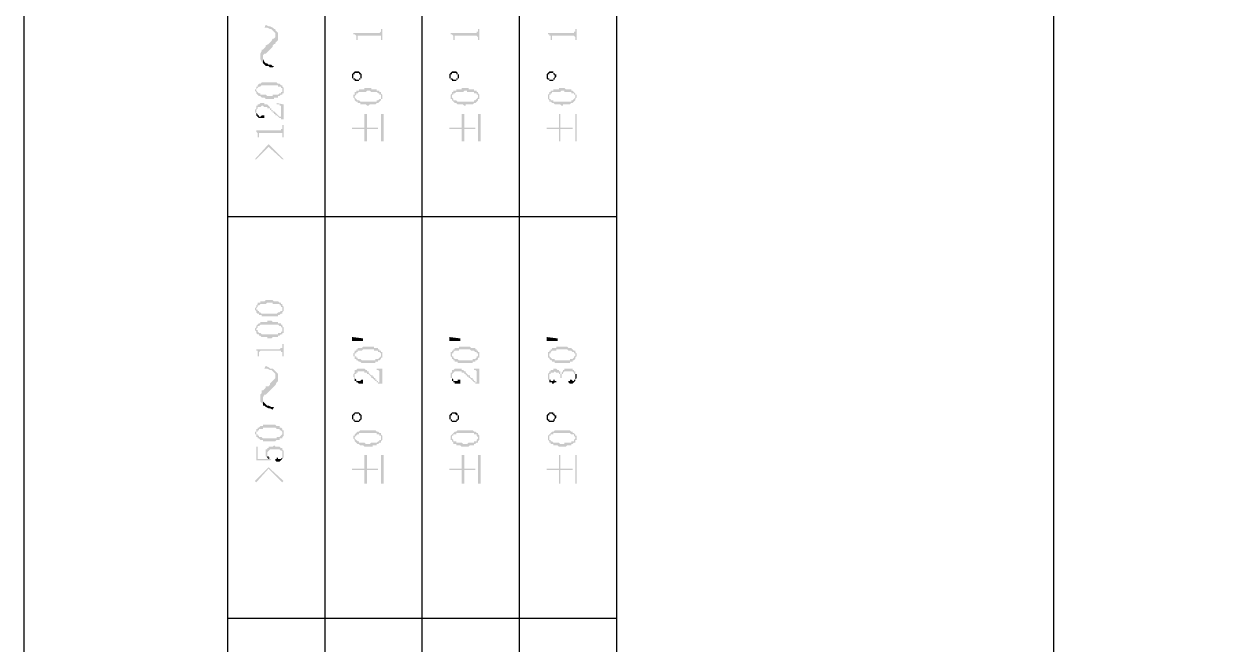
# Model space of a CAD drawing. Header units: millimetres. Extents: x 7018 to 13530, y 4187 to 5692.
# Drawn here: x 10296.11 to 10335.56, y 5208.54 to 5228.95 of the extents above; entities that cross this region are included whole.
import ezdxf

# ---------------------------------------------------------------- set-up
doc = ezdxf.new("R2010")
doc.units = ezdxf.units.MM

msp = doc.modelspace()

# ---------------------------------------------------------------- hatches: boundary and pattern name
at = {"transparency": 33554559}
for points in [[(10304.039, 5228.835), (10304.129, 5228.835), (10304.219, 5228.79), (10304.264, 5228.79), (10304.309, 5228.745), (10304.309, 5228.745), (10304.354, 5228.699), (10304.4, 5228.654), (10304.4, 5228.293), (10304.4, 5228.338), (10304.445, 5228.383), (10304.49, 5228.429), (10304.49, 5228.654), (10304.445, 5228.699), (10304.4, 5228.745), (10304.4, 5228.79), (10304.354, 5228.79), (10304.309, 5228.835), (10304.219, 5228.88), (10304.174, 5228.88), (10304.084, 5228.925)], [(10303.903, 5227.887), (10303.903, 5227.797), (10303.948, 5227.706), (10303.993, 5227.661), (10303.993, 5227.842), (10303.993, 5227.932), (10304.039, 5227.977), (10304.084, 5227.977), (10304.129, 5228.022), (10304.174, 5228.068), (10304.219, 5228.113), (10304.264, 5228.158), (10304.309, 5228.203), (10304.309, 5228.248), (10304.354, 5228.293), (10304.4, 5228.293), (10304.4, 5228.564), (10304.4, 5228.519), (10304.354, 5228.474), (10304.309, 5228.474), (10304.264, 5228.383), (10304.219, 5228.338), (10304.219, 5228.338), (10304.174, 5228.293), (10304.084, 5228.248), (10304.084, 5228.203), (10304.039, 5228.158), (10303.993, 5228.113), (10303.948, 5228.113), (10303.948, 5228.068), (10303.903, 5227.977), (10303.903, 5227.932)], [(10306.972, 5228.654), (10306.972, 5228.609), (10307.017, 5228.609), (10307.062, 5228.564), (10307.062, 5228.519), (10307.062, 5228.429), (10307.108, 5228.429), (10307.108, 5228.519), (10307.108, 5228.564), (10307.875, 5228.564), (10307.875, 5228.519), (10307.875, 5228.429), (10307.92, 5228.429), (10307.92, 5228.79), (10307.875, 5228.79), (10307.875, 5228.745), (10307.875, 5228.699), (10307.875, 5228.699), (10307.83, 5228.654), (10307.784, 5228.654)], [(10310.177, 5228.654), (10310.177, 5228.609), (10310.222, 5228.609), (10310.267, 5228.564), (10310.267, 5228.519), (10310.267, 5228.429), (10310.312, 5228.429), (10310.312, 5228.519), (10310.312, 5228.564), (10311.034, 5228.564), (10311.079, 5228.519), (10311.079, 5228.429), (10311.124, 5228.429), (10311.124, 5228.79), (10311.079, 5228.79), (10311.079, 5228.745), (10311.079, 5228.699), (10311.034, 5228.699), (10311.034, 5228.654), (10310.989, 5228.654)], [(10313.381, 5228.654), (10313.381, 5228.609), (10313.426, 5228.609), (10313.426, 5228.564), (10313.471, 5228.564), (10313.471, 5228.519), (10313.471, 5228.429), (10313.516, 5228.429), (10313.516, 5228.519), (10313.516, 5228.564), (10314.238, 5228.564), (10314.284, 5228.519), (10314.284, 5228.429), (10314.329, 5228.429), (10314.329, 5228.79), (10314.284, 5228.79), (10314.284, 5228.745), (10314.284, 5228.699), (10314.238, 5228.699), (10314.238, 5228.654), (10314.193, 5228.654)], [(10303.993, 5227.661), (10303.993, 5227.661), (10304.039, 5227.616), (10304.084, 5227.571), (10304.174, 5227.571), (10304.219, 5227.526), (10304.309, 5227.526), (10304.354, 5227.571), (10304.309, 5227.571), (10304.264, 5227.616), (10304.174, 5227.616), (10304.129, 5227.661), (10304.084, 5227.661), (10304.039, 5227.706), (10303.993, 5227.797), (10303.993, 5227.842)], [(10306.927, 5227.255), (10306.927, 5227.21), (10306.927, 5227.165), (10306.972, 5227.165), (10306.972, 5227.12), (10306.972, 5227.255), (10306.972, 5227.3), (10307.017, 5227.3), (10307.017, 5227.345), (10307.153, 5227.345), (10307.153, 5227.3), (10307.198, 5227.3), (10307.198, 5227.255), (10307.198, 5227.12), (10307.198, 5227.165), (10307.243, 5227.165), (10307.243, 5227.21), (10307.243, 5227.255), (10307.243, 5227.3), (10307.243, 5227.3), (10307.198, 5227.345), (10307.198, 5227.345), (10307.153, 5227.391), (10307.017, 5227.391), (10306.972, 5227.345), (10306.972, 5227.345), (10306.927, 5227.3)], [(10310.131, 5227.255), (10310.131, 5227.21), (10310.131, 5227.165), (10310.177, 5227.165), (10310.177, 5227.12), (10310.177, 5227.255), (10310.177, 5227.3), (10310.222, 5227.3), (10310.222, 5227.345), (10310.357, 5227.345), (10310.357, 5227.3), (10310.402, 5227.3), (10310.402, 5227.255), (10310.402, 5227.12), (10310.402, 5227.165), (10310.447, 5227.165), (10310.447, 5227.21), (10310.447, 5227.255), (10310.447, 5227.3), (10310.402, 5227.3), (10310.402, 5227.345), (10310.402, 5227.345), (10310.357, 5227.391), (10310.222, 5227.391), (10310.177, 5227.345), (10310.177, 5227.345), (10310.131, 5227.3)], [(10313.336, 5227.255), (10313.336, 5227.21), (10313.336, 5227.165), (10313.336, 5227.165), (10313.381, 5227.12), (10313.381, 5227.255), (10313.381, 5227.3), (10313.426, 5227.3), (10313.426, 5227.345), (10313.561, 5227.345), (10313.561, 5227.3), (10313.561, 5227.3), (10313.607, 5227.255), (10313.607, 5227.12), (10313.607, 5227.165), (10313.607, 5227.165), (10313.652, 5227.21), (10313.652, 5227.255), (10313.652, 5227.3), (10313.607, 5227.3), (10313.607, 5227.345), (10313.561, 5227.345), (10313.561, 5227.391), (10313.426, 5227.391), (10313.381, 5227.345), (10313.381, 5227.345), (10313.336, 5227.3)], [(10303.723, 5226.759), (10303.723, 5226.759), (10303.768, 5226.714), (10303.768, 5226.668), (10303.768, 5226.804), (10303.768, 5226.804), (10303.813, 5226.849), (10303.813, 5226.849), (10303.858, 5226.894), (10303.903, 5226.894), (10303.948, 5226.939), (10304.49, 5226.939), (10304.49, 5226.894), (10304.58, 5226.894), (10304.58, 5226.849), (10304.625, 5226.849), (10304.625, 5226.804), (10304.625, 5226.759), (10304.625, 5226.939), (10304.58, 5226.939), (10304.535, 5226.984), (10304.49, 5226.984), (10304.445, 5227.029), (10303.948, 5227.029), (10303.903, 5226.984), (10303.858, 5226.984), (10303.813, 5226.939), (10303.813, 5226.894), (10303.768, 5226.894), (10303.768, 5226.804), (10303.723, 5226.804)], [(10306.972, 5227.12), (10307.017, 5227.12), (10307.017, 5227.075), (10307.153, 5227.075), (10307.153, 5227.12), (10307.198, 5227.12), (10307.198, 5227.255), (10307.198, 5227.21), (10307.198, 5227.165), (10307.153, 5227.165), (10307.153, 5227.12), (10307.062, 5227.12), (10307.017, 5227.165), (10306.972, 5227.165), (10306.972, 5227.255), (10306.972, 5227.255)], [(10310.177, 5227.12), (10310.222, 5227.12), (10310.222, 5227.075), (10310.357, 5227.075), (10310.357, 5227.12), (10310.402, 5227.12), (10310.402, 5227.255), (10310.402, 5227.21), (10310.402, 5227.165), (10310.357, 5227.165), (10310.357, 5227.12), (10310.267, 5227.12), (10310.222, 5227.165), (10310.177, 5227.165), (10310.177, 5227.255), (10310.177, 5227.255)], [(10313.381, 5227.12), (10313.426, 5227.12), (10313.426, 5227.075), (10313.561, 5227.075), (10313.561, 5227.12), (10313.607, 5227.12), (10313.607, 5227.255), (10313.607, 5227.21), (10313.607, 5227.21), (10313.561, 5227.165), (10313.561, 5227.12), (10313.426, 5227.12), (10313.426, 5227.165), (10313.381, 5227.165), (10313.381, 5227.255), (10313.381, 5227.255)], [(10303.768, 5226.668), (10303.813, 5226.623), (10303.813, 5226.623), (10303.858, 5226.578), (10303.903, 5226.578), (10303.948, 5226.533), (10304.039, 5226.533), (10304.084, 5226.488), (10304.354, 5226.488), (10304.354, 5226.533), (10304.49, 5226.533), (10304.49, 5226.578), (10304.535, 5226.578), (10304.58, 5226.623), (10304.625, 5226.623), (10304.625, 5226.668), (10304.67, 5226.668), (10304.67, 5226.714), (10304.67, 5226.759), (10304.67, 5226.804), (10304.67, 5226.849), (10304.67, 5226.849), (10304.625, 5226.894), (10304.625, 5226.759), (10304.625, 5226.714), (10304.58, 5226.714), (10304.58, 5226.668), (10304.535, 5226.668), (10304.49, 5226.623), (10304.309, 5226.623), (10304.309, 5226.578), (10304.129, 5226.578), (10304.084, 5226.623), (10303.903, 5226.623), (10303.903, 5226.668), (10303.858, 5226.668), (10303.813, 5226.714), (10303.813, 5226.714), (10303.768, 5226.759), (10303.768, 5226.759)], [(10306.972, 5226.578), (10306.972, 5226.533), (10306.972, 5226.533), (10307.017, 5226.488), (10307.017, 5226.443), (10307.017, 5226.578), (10307.017, 5226.578), (10307.062, 5226.623), (10307.062, 5226.668), (10307.108, 5226.668), (10307.153, 5226.714), (10307.378, 5226.714), (10307.423, 5226.759), (10307.514, 5226.759), (10307.559, 5226.714), (10307.739, 5226.714), (10307.784, 5226.668), (10307.83, 5226.668), (10307.83, 5226.623), (10307.875, 5226.623), (10307.875, 5226.578), (10307.875, 5226.714), (10307.83, 5226.714), (10307.83, 5226.759), (10307.739, 5226.759), (10307.739, 5226.804), (10307.559, 5226.804), (10307.559, 5226.849), (10307.333, 5226.849), (10307.333, 5226.804), (10307.153, 5226.804), (10307.153, 5226.759), (10307.062, 5226.759), (10307.062, 5226.714), (10307.017, 5226.714), (10307.017, 5226.668), (10307.017, 5226.623), (10306.972, 5226.623)], [(10307.017, 5226.443), (10307.062, 5226.398), (10307.108, 5226.398), (10307.108, 5226.352), (10307.198, 5226.352), (10307.198, 5226.307), (10307.378, 5226.307), (10307.423, 5226.262), (10307.469, 5226.262), (10307.514, 5226.307), (10307.694, 5226.307), (10307.739, 5226.352), (10307.784, 5226.352), (10307.83, 5226.398), (10307.83, 5226.398), (10307.875, 5226.443), (10307.875, 5226.488), (10307.92, 5226.488), (10307.92, 5226.533), (10307.92, 5226.578), (10307.92, 5226.623), (10307.92, 5226.623), (10307.875, 5226.668), (10307.875, 5226.533), (10307.875, 5226.488), (10307.83, 5226.488), (10307.784, 5226.443), (10307.739, 5226.443), (10307.739, 5226.398), (10307.198, 5226.398), (10307.153, 5226.443), (10307.108, 5226.443), (10307.062, 5226.488), (10307.062, 5226.488), (10307.017, 5226.533), (10307.017, 5226.578)], [(10310.177, 5226.578), (10310.177, 5226.533), (10310.177, 5226.488), (10310.222, 5226.488), (10310.222, 5226.443), (10310.222, 5226.578), (10310.222, 5226.623), (10310.267, 5226.623), (10310.267, 5226.668), (10310.312, 5226.668), (10310.357, 5226.714), (10310.583, 5226.714), (10310.628, 5226.759), (10310.718, 5226.759), (10310.718, 5226.714), (10310.944, 5226.714), (10310.944, 5226.668), (10311.034, 5226.668), (10311.034, 5226.623), (10311.079, 5226.623), (10311.079, 5226.578), (10311.079, 5226.714), (10311.034, 5226.714), (10311.034, 5226.759), (10310.944, 5226.759), (10310.944, 5226.804), (10310.763, 5226.804), (10310.763, 5226.849), (10310.538, 5226.849), (10310.538, 5226.804), (10310.357, 5226.804), (10310.357, 5226.759), (10310.267, 5226.759), (10310.267, 5226.714), (10310.222, 5226.714), (10310.222, 5226.668), (10310.222, 5226.668), (10310.177, 5226.623)], [(10310.222, 5226.443), (10310.267, 5226.398), (10310.267, 5226.398), (10310.312, 5226.352), (10310.357, 5226.352), (10310.402, 5226.307), (10310.583, 5226.307), (10310.628, 5226.262), (10310.673, 5226.262), (10310.673, 5226.307), (10310.899, 5226.307), (10310.944, 5226.352), (10310.989, 5226.352), (10311.034, 5226.398), (10311.034, 5226.398), (10311.079, 5226.443), (10311.079, 5226.488), (10311.124, 5226.488), (10311.124, 5226.533), (10311.124, 5226.578), (10311.124, 5226.623), (10311.124, 5226.623), (10311.079, 5226.668), (10311.079, 5226.533), (10311.079, 5226.533), (10311.034, 5226.488), (10311.034, 5226.488), (10310.989, 5226.443), (10310.944, 5226.443), (10310.944, 5226.398), (10310.402, 5226.398), (10310.357, 5226.443), (10310.267, 5226.443), (10310.267, 5226.488), (10310.267, 5226.488), (10310.222, 5226.533), (10310.222, 5226.578)], [(10313.381, 5226.578), (10313.381, 5226.533), (10313.381, 5226.488), (10313.381, 5226.488), (10313.426, 5226.443), (10313.426, 5226.578), (10313.426, 5226.623), (10313.471, 5226.623), (10313.471, 5226.668), (10313.516, 5226.668), (10313.516, 5226.714), (10313.787, 5226.714), (10313.832, 5226.759), (10313.922, 5226.759), (10313.922, 5226.714), (10314.148, 5226.714), (10314.148, 5226.668), (10314.238, 5226.668), (10314.238, 5226.623), (10314.284, 5226.623), (10314.284, 5226.578), (10314.284, 5226.668), (10314.238, 5226.714), (10314.238, 5226.714), (10314.193, 5226.759), (10314.148, 5226.759), (10314.148, 5226.804), (10313.968, 5226.804), (10313.922, 5226.849), (10313.742, 5226.849), (10313.742, 5226.804), (10313.561, 5226.804), (10313.561, 5226.759), (10313.471, 5226.759), (10313.471, 5226.714), (10313.426, 5226.714), (10313.426, 5226.668), (10313.426, 5226.668), (10313.381, 5226.623)], [(10313.426, 5226.443), (10313.426, 5226.398), (10313.471, 5226.398), (10313.516, 5226.352), (10313.561, 5226.352), (10313.607, 5226.307), (10313.787, 5226.307), (10313.832, 5226.262), (10313.877, 5226.262), (10313.877, 5226.307), (10314.103, 5226.307), (10314.148, 5226.352), (10314.193, 5226.352), (10314.238, 5226.398), (10314.238, 5226.398), (10314.284, 5226.443), (10314.284, 5226.488), (10314.284, 5226.488), (10314.329, 5226.533), (10314.329, 5226.578), (10314.329, 5226.623), (10314.284, 5226.623), (10314.284, 5226.668), (10314.284, 5226.533), (10314.284, 5226.533), (10314.238, 5226.488), (10314.238, 5226.488), (10314.193, 5226.443), (10314.148, 5226.443), (10314.148, 5226.398), (10313.561, 5226.398), (10313.561, 5226.443), (10313.471, 5226.443), (10313.471, 5226.488), (10313.426, 5226.488), (10313.426, 5226.533), (10313.426, 5226.578)], [(10303.723, 5226.082), (10303.723, 5226.037), (10303.768, 5226.037), (10303.768, 5225.946), (10303.768, 5226.082), (10303.768, 5226.127), (10303.768, 5226.127), (10303.813, 5226.172), (10303.813, 5226.217), (10303.903, 5226.217), (10303.948, 5226.262), (10303.993, 5226.262), (10304.039, 5226.217), (10304.129, 5226.217), (10304.129, 5226.172), (10304.219, 5226.172), (10304.219, 5226.127), (10304.264, 5226.127), (10304.264, 5226.082), (10304.309, 5226.082), (10304.309, 5226.037), (10304.354, 5226.037), (10304.354, 5225.991), (10304.4, 5225.991), (10304.4, 5225.946), (10304.445, 5225.946), (10304.49, 5225.901), (10304.49, 5225.901), (10304.535, 5225.856), (10304.58, 5225.856), (10304.58, 5225.811), (10304.58, 5225.901), (10304.535, 5225.901), (10304.49, 5225.946), (10304.49, 5225.946), (10304.445, 5225.991), (10304.445, 5225.991), (10304.4, 5226.037), (10304.4, 5226.037), (10304.354, 5226.082), (10304.309, 5226.082), (10304.309, 5226.127), (10304.264, 5226.127), (10304.264, 5226.172), (10304.219, 5226.172), (10304.219, 5226.217), (10304.219, 5226.217), (10304.174, 5226.262), (10304.174, 5226.262), (10304.129, 5226.307), (10304.039, 5226.307), (10304.039, 5226.352), (10303.903, 5226.352), (10303.858, 5226.307), (10303.813, 5226.307), (10303.813, 5226.262), (10303.768, 5226.262), (10303.768, 5226.217), (10303.768, 5226.172), (10303.768, 5226.172), (10303.723, 5226.127)], [(10304.445, 5226.352), (10304.445, 5226.307), (10304.535, 5226.307), (10304.535, 5226.262), (10304.58, 5226.262), (10304.58, 5226.217), (10304.58, 5225.811), (10304.67, 5225.811), (10304.67, 5226.307)], [(10303.768, 5225.946), (10303.768, 5225.946), (10303.813, 5225.901), (10303.813, 5225.901), (10303.858, 5225.856), (10304.039, 5225.856), (10304.039, 5225.946), (10303.948, 5225.946), (10303.903, 5225.901), (10303.858, 5225.901), (10303.858, 5225.946), (10303.813, 5225.946), (10303.813, 5225.991), (10303.813, 5225.991), (10303.768, 5226.037), (10303.768, 5226.082)], [(10306.927, 5225.54), (10306.927, 5225.495), (10307.333, 5225.495), (10307.333, 5225.089), (10307.423, 5225.089), (10307.423, 5225.495), (10307.784, 5225.495), (10307.784, 5225.54), (10307.423, 5225.54), (10307.423, 5225.991), (10307.333, 5225.991), (10307.333, 5225.54)], [(10307.965, 5225.089), (10307.965, 5225.991), (10307.875, 5225.991), (10307.875, 5225.089)], [(10310.131, 5225.54), (10310.131, 5225.495), (10310.538, 5225.495), (10310.538, 5225.089), (10310.628, 5225.089), (10310.628, 5225.495), (10310.989, 5225.495), (10310.989, 5225.54), (10310.628, 5225.54), (10310.628, 5225.991), (10310.538, 5225.991), (10310.538, 5225.54)], [(10311.169, 5225.089), (10311.169, 5225.991), (10311.079, 5225.991), (10311.079, 5225.089)], [(10313.336, 5225.54), (10313.336, 5225.495), (10313.742, 5225.495), (10313.742, 5225.089), (10313.787, 5225.089), (10313.787, 5225.495), (10314.193, 5225.495), (10314.193, 5225.54), (10313.787, 5225.54), (10313.787, 5225.991), (10313.742, 5225.991), (10313.742, 5225.54)], [(10314.329, 5225.089), (10314.329, 5225.991), (10314.284, 5225.991), (10314.284, 5225.089)], [(10303.723, 5225.45), (10303.768, 5225.45), (10303.768, 5225.405), (10303.768, 5225.405), (10303.813, 5225.36), (10303.813, 5225.314), (10303.813, 5225.224), (10303.858, 5225.224), (10303.858, 5225.36), (10304.625, 5225.36), (10304.625, 5225.314), (10304.625, 5225.224), (10304.67, 5225.224), (10304.67, 5225.63), (10304.625, 5225.63), (10304.625, 5225.54), (10304.625, 5225.495), (10304.58, 5225.495), (10304.58, 5225.45), (10304.535, 5225.45)], [(10303.723, 5224.502), (10303.768, 5224.502), (10304.174, 5224.908), (10304.625, 5224.502), (10304.67, 5224.502), (10304.174, 5224.999)], [(10303.723, 5219.597), (10303.723, 5219.552), (10303.723, 5219.552), (10303.768, 5219.507), (10303.768, 5219.461), (10303.768, 5219.597), (10303.768, 5219.597), (10303.813, 5219.642), (10303.813, 5219.687), (10303.858, 5219.687), (10303.903, 5219.732), (10304.084, 5219.732), (10304.129, 5219.777), (10304.309, 5219.777), (10304.309, 5219.732), (10304.535, 5219.732), (10304.535, 5219.687), (10304.58, 5219.687), (10304.58, 5219.642), (10304.625, 5219.642), (10304.625, 5219.597), (10304.625, 5219.732), (10304.58, 5219.732), (10304.58, 5219.777), (10304.535, 5219.777), (10304.49, 5219.823), (10304.354, 5219.823), (10304.309, 5219.868), (10304.084, 5219.868), (10304.039, 5219.823), (10303.903, 5219.823), (10303.903, 5219.777), (10303.813, 5219.777), (10303.813, 5219.732), (10303.813, 5219.732), (10303.768, 5219.687), (10303.768, 5219.642), (10303.768, 5219.642)], [(10303.768, 5219.461), (10303.813, 5219.416), (10303.858, 5219.416), (10303.858, 5219.371), (10303.948, 5219.371), (10303.948, 5219.326), (10304.49, 5219.326), (10304.49, 5219.371), (10304.535, 5219.371), (10304.58, 5219.416), (10304.625, 5219.416), (10304.625, 5219.461), (10304.625, 5219.461), (10304.67, 5219.507), (10304.67, 5219.552), (10304.67, 5219.597), (10304.67, 5219.642), (10304.67, 5219.642), (10304.625, 5219.687), (10304.625, 5219.552), (10304.625, 5219.507), (10304.58, 5219.507), (10304.535, 5219.461), (10304.49, 5219.461), (10304.445, 5219.416), (10303.948, 5219.416), (10303.903, 5219.461), (10303.858, 5219.461), (10303.858, 5219.507), (10303.813, 5219.507), (10303.813, 5219.552), (10303.768, 5219.552), (10303.768, 5219.597)], [(10303.723, 5218.92), (10303.723, 5218.875), (10303.723, 5218.875), (10303.768, 5218.83), (10303.768, 5218.784), (10303.768, 5218.92), (10303.768, 5218.92), (10303.813, 5218.965), (10303.813, 5219.01), (10303.858, 5219.01), (10303.903, 5219.055), (10304.49, 5219.055), (10304.535, 5219.01), (10304.58, 5219.01), (10304.58, 5218.965), (10304.625, 5218.965), (10304.625, 5218.92), (10304.625, 5219.055), (10304.58, 5219.055), (10304.58, 5219.1), (10304.49, 5219.1), (10304.49, 5219.146), (10304.309, 5219.146), (10304.264, 5219.191), (10304.129, 5219.191), (10304.129, 5219.146), (10303.903, 5219.146), (10303.903, 5219.1), (10303.858, 5219.1), (10303.813, 5219.055), (10303.813, 5219.055), (10303.768, 5219.01), (10303.768, 5218.965), (10303.768, 5218.965)], [(10303.768, 5218.784), (10303.813, 5218.739), (10303.858, 5218.739), (10303.858, 5218.694), (10303.903, 5218.694), (10303.948, 5218.649), (10304.129, 5218.649), (10304.129, 5218.604), (10304.264, 5218.604), (10304.309, 5218.649), (10304.49, 5218.649), (10304.49, 5218.694), (10304.535, 5218.694), (10304.58, 5218.739), (10304.625, 5218.739), (10304.625, 5218.784), (10304.67, 5218.784), (10304.67, 5218.83), (10304.67, 5218.92), (10304.67, 5218.965), (10304.67, 5218.965), (10304.625, 5219.01), (10304.625, 5218.875), (10304.625, 5218.83), (10304.58, 5218.83), (10304.58, 5218.784), (10304.49, 5218.784), (10304.49, 5218.739), (10303.948, 5218.739), (10303.903, 5218.784), (10303.858, 5218.784), (10303.813, 5218.83), (10303.813, 5218.875), (10303.768, 5218.875), (10303.768, 5218.92)], [(10306.927, 5218.649), (10307.288, 5218.604), (10307.288, 5218.514), (10306.927, 5218.514)], [(10310.131, 5218.649), (10310.492, 5218.604), (10310.492, 5218.514), (10310.131, 5218.514)], [(10313.336, 5218.649), (10313.697, 5218.604), (10313.697, 5218.514), (10313.336, 5218.514)], [(10303.723, 5218.243), (10303.768, 5218.243), (10303.768, 5218.198), (10303.813, 5218.198), (10303.813, 5218.153), (10303.813, 5218.017), (10303.858, 5218.017), (10303.858, 5218.153), (10303.858, 5218.153), (10303.903, 5218.198), (10304.58, 5218.198), (10304.58, 5218.153), (10304.625, 5218.153), (10304.625, 5218.017), (10304.67, 5218.017), (10304.67, 5218.423), (10304.625, 5218.423), (10304.625, 5218.333), (10304.625, 5218.288), (10304.58, 5218.288), (10304.535, 5218.243)], [(10306.972, 5218.062), (10306.972, 5218.017), (10307.017, 5218.017), (10307.017, 5217.972), (10307.017, 5217.927), (10307.017, 5218.062), (10307.017, 5218.107), (10307.062, 5218.107), (10307.062, 5218.153), (10307.108, 5218.153), (10307.108, 5218.198), (10307.243, 5218.198), (10307.288, 5218.243), (10307.649, 5218.243), (10307.649, 5218.198), (10307.784, 5218.198), (10307.784, 5218.153), (10307.83, 5218.153), (10307.875, 5218.107), (10307.875, 5218.062), (10307.875, 5218.198), (10307.83, 5218.198), (10307.83, 5218.243), (10307.784, 5218.243), (10307.784, 5218.288), (10307.649, 5218.288), (10307.649, 5218.333), (10307.288, 5218.333), (10307.243, 5218.288), (10307.108, 5218.288), (10307.108, 5218.243), (10307.062, 5218.243), (10307.062, 5218.198), (10307.017, 5218.198), (10307.017, 5218.153), (10307.017, 5218.153), (10306.972, 5218.107)], [(10310.177, 5218.062), (10310.177, 5218.017), (10310.177, 5218.017), (10310.222, 5217.972), (10310.222, 5217.927), (10310.222, 5218.062), (10310.222, 5218.107), (10310.267, 5218.107), (10310.267, 5218.153), (10310.267, 5218.153), (10310.312, 5218.198), (10310.447, 5218.198), (10310.447, 5218.243), (10310.808, 5218.243), (10310.853, 5218.198), (10310.944, 5218.198), (10310.989, 5218.153), (10311.034, 5218.153), (10311.034, 5218.107), (10311.079, 5218.107), (10311.079, 5218.062), (10311.079, 5218.198), (10311.034, 5218.198), (10311.034, 5218.243), (10310.989, 5218.243), (10310.989, 5218.288), (10310.853, 5218.288), (10310.808, 5218.333), (10310.447, 5218.333), (10310.447, 5218.288), (10310.312, 5218.288), (10310.312, 5218.243), (10310.267, 5218.243), (10310.267, 5218.198), (10310.222, 5218.198), (10310.222, 5218.153), (10310.177, 5218.153)], [(10313.381, 5218.062), (10313.381, 5218.017), (10313.381, 5217.972), (10313.426, 5217.972), (10313.426, 5217.927), (10313.426, 5218.062), (10313.426, 5218.107), (10313.471, 5218.107), (10313.471, 5218.153), (10313.471, 5218.153), (10313.516, 5218.198), (10313.652, 5218.198), (10313.652, 5218.243), (10314.013, 5218.243), (10314.058, 5218.198), (10314.148, 5218.198), (10314.193, 5218.153), (10314.238, 5218.153), (10314.238, 5218.107), (10314.284, 5218.107), (10314.284, 5218.062), (10314.284, 5218.198), (10314.238, 5218.198), (10314.193, 5218.243), (10314.193, 5218.243), (10314.148, 5218.288), (10314.058, 5218.288), (10314.013, 5218.333), (10313.652, 5218.333), (10313.652, 5218.288), (10313.516, 5218.288), (10313.516, 5218.243), (10313.471, 5218.243), (10313.471, 5218.198), (10313.426, 5218.198), (10313.426, 5218.153), (10313.381, 5218.153)], [(10307.017, 5217.927), (10307.062, 5217.927), (10307.062, 5217.882), (10307.108, 5217.882), (10307.153, 5217.837), (10307.198, 5217.837), (10307.243, 5217.792), (10307.694, 5217.792), (10307.694, 5217.837), (10307.784, 5217.837), (10307.784, 5217.882), (10307.83, 5217.882), (10307.875, 5217.927), (10307.875, 5217.972), (10307.92, 5217.972), (10307.92, 5218.017), (10307.92, 5218.062), (10307.92, 5218.107), (10307.92, 5218.153), (10307.875, 5218.153), (10307.875, 5218.198), (10307.875, 5218.017), (10307.875, 5218.017), (10307.83, 5217.972), (10307.83, 5217.972), (10307.784, 5217.927), (10307.694, 5217.927), (10307.694, 5217.882), (10307.243, 5217.882), (10307.198, 5217.927), (10307.108, 5217.927), (10307.108, 5217.972), (10307.062, 5217.972), (10307.062, 5218.017), (10307.017, 5218.017), (10307.017, 5218.062)], [(10310.222, 5217.927), (10310.267, 5217.927), (10310.267, 5217.882), (10310.312, 5217.882), (10310.312, 5217.837), (10310.402, 5217.837), (10310.402, 5217.792), (10310.899, 5217.792), (10310.899, 5217.837), (10310.989, 5217.837), (10310.989, 5217.882), (10311.034, 5217.882), (10311.079, 5217.927), (10311.079, 5217.972), (10311.124, 5217.972), (10311.124, 5218.017), (10311.124, 5218.062), (10311.124, 5218.107), (10311.124, 5218.153), (10311.079, 5218.153), (10311.079, 5218.198), (10311.079, 5218.017), (10311.034, 5218.017), (10311.034, 5217.972), (10311.034, 5217.972), (10310.989, 5217.927), (10310.899, 5217.927), (10310.899, 5217.882), (10310.447, 5217.882), (10310.402, 5217.927), (10310.312, 5217.927), (10310.267, 5217.972), (10310.267, 5218.017), (10310.222, 5218.017), (10310.222, 5218.062)], [(10313.426, 5217.927), (10313.426, 5217.927), (10313.471, 5217.882), (10313.516, 5217.882), (10313.516, 5217.837), (10313.607, 5217.837), (10313.607, 5217.792), (10314.103, 5217.792), (10314.103, 5217.837), (10314.193, 5217.837), (10314.193, 5217.882), (10314.238, 5217.882), (10314.284, 5217.927), (10314.284, 5217.972), (10314.284, 5217.972), (10314.329, 5218.017), (10314.329, 5218.062), (10314.329, 5218.107), (10314.329, 5218.107), (10314.284, 5218.153), (10314.284, 5218.198), (10314.284, 5218.017), (10314.238, 5218.017), (10314.238, 5217.972), (10314.238, 5217.972), (10314.193, 5217.927), (10314.103, 5217.927), (10314.103, 5217.882), (10313.607, 5217.882), (10313.607, 5217.927), (10313.516, 5217.927), (10313.471, 5217.972), (10313.471, 5217.972), (10313.426, 5218.017), (10313.426, 5218.062)], [(10304.039, 5217.611), (10304.129, 5217.611), (10304.219, 5217.566), (10304.264, 5217.566), (10304.309, 5217.521), (10304.309, 5217.521), (10304.354, 5217.476), (10304.4, 5217.431), (10304.4, 5217.069), (10304.4, 5217.069), (10304.445, 5217.16), (10304.49, 5217.205), (10304.49, 5217.431), (10304.445, 5217.476), (10304.4, 5217.521), (10304.4, 5217.521), (10304.354, 5217.566), (10304.309, 5217.611), (10304.219, 5217.611), (10304.174, 5217.656), (10304.084, 5217.701)], [(10306.972, 5217.385), (10306.972, 5217.34), (10306.972, 5217.34), (10307.017, 5217.295), (10307.017, 5217.25), (10307.017, 5217.385), (10307.017, 5217.431), (10307.062, 5217.431), (10307.062, 5217.476), (10307.108, 5217.476), (10307.108, 5217.521), (10307.333, 5217.521), (10307.333, 5217.476), (10307.423, 5217.476), (10307.423, 5217.431), (10307.469, 5217.431), (10307.514, 5217.385), (10307.514, 5217.385), (10307.559, 5217.34), (10307.559, 5217.295), (10307.604, 5217.295), (10307.649, 5217.25), (10307.649, 5217.25), (10307.694, 5217.205), (10307.739, 5217.205), (10307.739, 5217.16), (10307.784, 5217.16), (10307.784, 5217.115), (10307.83, 5217.115), (10307.83, 5217.16), (10307.784, 5217.16), (10307.784, 5217.205), (10307.739, 5217.205), (10307.739, 5217.25), (10307.694, 5217.25), (10307.694, 5217.295), (10307.649, 5217.295), (10307.649, 5217.34), (10307.604, 5217.34), (10307.604, 5217.385), (10307.559, 5217.385), (10307.514, 5217.431), (10307.514, 5217.431), (10307.469, 5217.476), (10307.469, 5217.521), (10307.423, 5217.521), (10307.423, 5217.566), (10307.378, 5217.566), (10307.333, 5217.611), (10307.108, 5217.611), (10307.062, 5217.566), (10307.017, 5217.566), (10307.017, 5217.521), (10307.017, 5217.476), (10307.017, 5217.476), (10306.972, 5217.431)], [(10307.694, 5217.611), (10307.739, 5217.611), (10307.739, 5217.566), (10307.784, 5217.566), (10307.83, 5217.521), (10307.83, 5217.115), (10307.92, 5217.115), (10307.92, 5217.611)], [(10310.177, 5217.385), (10310.177, 5217.34), (10310.177, 5217.295), (10310.222, 5217.295), (10310.222, 5217.25), (10310.222, 5217.385), (10310.222, 5217.431), (10310.222, 5217.431), (10310.267, 5217.476), (10310.267, 5217.476), (10310.312, 5217.521), (10310.538, 5217.521), (10310.538, 5217.476), (10310.628, 5217.476), (10310.628, 5217.431), (10310.673, 5217.431), (10310.673, 5217.385), (10310.718, 5217.385), (10310.718, 5217.34), (10310.763, 5217.34), (10310.763, 5217.295), (10310.808, 5217.295), (10310.853, 5217.25), (10310.853, 5217.25), (10310.899, 5217.205), (10310.899, 5217.205), (10310.944, 5217.16), (10310.989, 5217.16), (10310.989, 5217.115), (10311.034, 5217.115), (10311.034, 5217.16), (10310.989, 5217.16), (10310.989, 5217.205), (10310.944, 5217.205), (10310.944, 5217.25), (10310.899, 5217.25), (10310.899, 5217.295), (10310.853, 5217.295), (10310.808, 5217.34), (10310.808, 5217.385), (10310.763, 5217.385), (10310.718, 5217.431), (10310.718, 5217.431), (10310.673, 5217.476), (10310.673, 5217.521), (10310.628, 5217.521), (10310.583, 5217.566), (10310.538, 5217.566), (10310.538, 5217.611), (10310.312, 5217.611), (10310.267, 5217.566), (10310.222, 5217.566), (10310.222, 5217.521), (10310.222, 5217.476), (10310.177, 5217.476)], [(10310.899, 5217.611), (10310.944, 5217.611), (10310.944, 5217.566), (10310.989, 5217.566), (10311.034, 5217.521), (10311.034, 5217.115), (10311.124, 5217.115), (10311.124, 5217.611)], [(10313.381, 5217.34), (10313.381, 5217.25), (10313.426, 5217.25), (10313.426, 5217.34), (10313.426, 5217.385), (10313.426, 5217.431), (10313.471, 5217.431), (10313.471, 5217.476), (10313.561, 5217.476), (10313.607, 5217.521), (10313.652, 5217.476), (10313.742, 5217.476), (10313.742, 5217.431), (10313.787, 5217.431), (10313.787, 5217.385), (10313.787, 5217.34), (10313.787, 5217.295), (10313.832, 5217.295), (10313.832, 5217.34), (10313.832, 5217.431), (10313.877, 5217.431), (10313.877, 5217.476), (10313.877, 5217.476), (10313.922, 5217.521), (10314.193, 5217.521), (10314.238, 5217.476), (10314.238, 5217.431), (10314.284, 5217.431), (10314.284, 5217.385), (10314.284, 5217.34), (10314.284, 5217.521), (10314.238, 5217.521), (10314.238, 5217.566), (10314.193, 5217.566), (10314.193, 5217.611), (10313.922, 5217.611), (10313.922, 5217.566), (10313.877, 5217.566), (10313.877, 5217.521), (10313.877, 5217.521), (10313.832, 5217.476), (10313.832, 5217.431), (10313.787, 5217.431), (10313.787, 5217.521), (10313.742, 5217.521), (10313.742, 5217.566), (10313.697, 5217.566), (10313.652, 5217.611), (10313.561, 5217.611), (10313.561, 5217.566), (10313.471, 5217.566), (10313.471, 5217.521), (10313.426, 5217.521), (10313.426, 5217.476), (10313.426, 5217.476), (10313.381, 5217.431), (10313.381, 5217.385)], [(10314.058, 5217.16), (10314.058, 5217.16), (10314.103, 5217.115), (10314.193, 5217.115), (10314.238, 5217.16), (10314.238, 5217.16), (10314.284, 5217.205), (10314.284, 5217.25), (10314.284, 5217.25), (10314.329, 5217.295), (10314.329, 5217.34), (10314.329, 5217.385), (10314.329, 5217.431), (10314.284, 5217.431), (10314.284, 5217.476), (10314.284, 5217.34), (10314.284, 5217.295), (10314.284, 5217.25), (10314.238, 5217.25), (10314.238, 5217.205), (10314.193, 5217.205), (10314.148, 5217.25), (10314.103, 5217.25), (10314.103, 5217.205), (10314.058, 5217.205)], [(10303.903, 5216.663), (10303.903, 5216.528), (10303.948, 5216.483), (10303.993, 5216.438), (10303.993, 5216.618), (10303.993, 5216.663), (10304.039, 5216.754), (10304.084, 5216.754), (10304.129, 5216.799), (10304.174, 5216.844), (10304.219, 5216.889), (10304.264, 5216.934), (10304.309, 5216.979), (10304.309, 5216.979), (10304.354, 5217.024), (10304.4, 5217.069), (10304.4, 5217.34), (10304.4, 5217.295), (10304.354, 5217.25), (10304.309, 5217.205), (10304.264, 5217.16), (10304.219, 5217.115), (10304.219, 5217.069), (10304.174, 5217.024), (10304.084, 5217.024), (10304.084, 5216.979), (10304.039, 5216.934), (10303.993, 5216.889), (10303.948, 5216.889), (10303.948, 5216.799), (10303.903, 5216.754), (10303.903, 5216.708)], [(10307.017, 5217.25), (10307.017, 5217.205), (10307.062, 5217.205), (10307.062, 5217.16), (10307.108, 5217.16), (10307.153, 5217.115), (10307.288, 5217.115), (10307.288, 5217.205), (10307.288, 5217.25), (10307.243, 5217.25), (10307.198, 5217.205), (10307.062, 5217.205), (10307.062, 5217.25), (10307.062, 5217.25), (10307.017, 5217.295), (10307.017, 5217.34), (10307.017, 5217.34)], [(10310.222, 5217.25), (10310.222, 5217.205), (10310.267, 5217.205), (10310.267, 5217.16), (10310.312, 5217.16), (10310.312, 5217.115), (10310.492, 5217.115), (10310.492, 5217.205), (10310.492, 5217.25), (10310.402, 5217.25), (10310.402, 5217.205), (10310.267, 5217.205), (10310.267, 5217.25), (10310.267, 5217.25), (10310.222, 5217.295), (10310.222, 5217.34), (10310.222, 5217.34)], [(10313.426, 5217.25), (10313.426, 5217.205), (10313.426, 5217.16), (10313.516, 5217.16), (10313.516, 5217.115), (10313.561, 5217.115), (10313.607, 5217.16), (10313.652, 5217.16), (10313.652, 5217.205), (10313.607, 5217.205), (10313.607, 5217.25), (10313.561, 5217.25), (10313.561, 5217.205), (10313.471, 5217.205), (10313.471, 5217.25), (10313.426, 5217.25), (10313.426, 5217.295), (10313.426, 5217.34)], [(10303.993, 5216.438), (10303.993, 5216.392), (10304.039, 5216.392), (10304.084, 5216.347), (10304.174, 5216.302), (10304.219, 5216.302), (10304.309, 5216.257), (10304.354, 5216.347), (10304.264, 5216.347), (10304.174, 5216.392), (10304.129, 5216.392), (10304.084, 5216.438), (10304.084, 5216.438), (10304.039, 5216.483), (10303.993, 5216.528), (10303.993, 5216.618)], [(10306.927, 5216.031), (10306.927, 5215.941), (10306.972, 5215.941), (10306.972, 5215.896), (10306.972, 5216.077), (10307.017, 5216.077), (10307.017, 5216.122), (10307.153, 5216.122), (10307.153, 5216.077), (10307.198, 5216.077), (10307.198, 5216.031), (10307.198, 5215.896), (10307.198, 5215.896), (10307.243, 5215.941), (10307.243, 5215.986), (10307.243, 5216.077), (10307.243, 5216.077), (10307.198, 5216.122), (10307.198, 5216.122), (10307.153, 5216.167), (10307.017, 5216.167), (10306.972, 5216.122), (10306.972, 5216.122), (10306.927, 5216.077)], [(10306.972, 5215.896), (10306.972, 5215.896), (10307.017, 5215.851), (10307.153, 5215.851), (10307.198, 5215.896), (10307.198, 5216.031), (10307.198, 5215.986), (10307.198, 5215.941), (10307.153, 5215.941), (10307.153, 5215.896), (10307.017, 5215.896), (10307.017, 5215.941), (10306.972, 5215.941), (10306.972, 5215.986), (10306.972, 5215.986)], [(10310.131, 5216.031), (10310.131, 5215.941), (10310.177, 5215.941), (10310.177, 5215.896), (10310.177, 5216.077), (10310.222, 5216.077), (10310.222, 5216.122), (10310.312, 5216.122), (10310.357, 5216.077), (10310.402, 5216.077), (10310.402, 5216.031), (10310.402, 5215.896), (10310.402, 5215.896), (10310.447, 5215.941), (10310.447, 5215.986), (10310.447, 5216.077), (10310.402, 5216.077), (10310.402, 5216.122), (10310.402, 5216.122), (10310.357, 5216.167), (10310.222, 5216.167), (10310.177, 5216.122), (10310.177, 5216.122), (10310.131, 5216.077)], [(10310.177, 5215.896), (10310.177, 5215.896), (10310.222, 5215.851), (10310.357, 5215.851), (10310.402, 5215.896), (10310.402, 5216.031), (10310.402, 5215.986), (10310.402, 5215.941), (10310.357, 5215.941), (10310.357, 5215.896), (10310.222, 5215.896), (10310.222, 5215.941), (10310.177, 5215.941), (10310.177, 5215.986), (10310.177, 5215.986)], [(10313.336, 5216.031), (10313.336, 5215.941), (10313.336, 5215.941), (10313.381, 5215.896), (10313.381, 5216.077), (10313.426, 5216.077), (10313.426, 5216.122), (10313.516, 5216.122), (10313.561, 5216.077), (10313.561, 5216.077), (10313.607, 5216.031), (10313.607, 5215.896), (10313.607, 5215.941), (10313.652, 5215.986), (10313.652, 5216.077), (10313.607, 5216.077), (10313.607, 5216.122), (10313.561, 5216.122), (10313.561, 5216.167), (10313.426, 5216.167), (10313.381, 5216.122), (10313.381, 5216.122), (10313.336, 5216.077)], [(10313.381, 5215.896), (10313.381, 5215.896), (10313.426, 5215.851), (10313.561, 5215.851), (10313.607, 5215.896), (10313.607, 5216.031), (10313.607, 5215.986), (10313.607, 5215.986), (10313.561, 5215.941), (10313.561, 5215.896), (10313.426, 5215.896), (10313.426, 5215.941), (10313.381, 5215.941), (10313.381, 5215.986), (10313.381, 5215.986)], [(10303.723, 5215.49), (10303.723, 5215.445), (10303.768, 5215.445), (10303.768, 5215.4), (10303.768, 5215.354), (10303.768, 5215.49), (10303.768, 5215.535), (10303.813, 5215.535), (10303.813, 5215.58), (10303.858, 5215.58), (10303.858, 5215.625), (10303.993, 5215.625), (10303.993, 5215.67), (10304.4, 5215.67), (10304.445, 5215.625), (10304.535, 5215.625), (10304.535, 5215.58), (10304.58, 5215.58), (10304.625, 5215.535), (10304.625, 5215.49), (10304.625, 5215.625), (10304.625, 5215.625), (10304.58, 5215.67), (10304.535, 5215.67), (10304.535, 5215.715), (10304.445, 5215.715), (10304.4, 5215.761), (10303.993, 5215.761), (10303.993, 5215.715), (10303.903, 5215.715), (10303.858, 5215.67), (10303.813, 5215.67), (10303.813, 5215.625), (10303.768, 5215.625), (10303.768, 5215.58), (10303.768, 5215.535), (10303.723, 5215.535)], [(10303.768, 5215.354), (10303.813, 5215.354), (10303.813, 5215.309), (10303.858, 5215.309), (10303.903, 5215.264), (10303.993, 5215.264), (10303.993, 5215.219), (10304.4, 5215.219), (10304.445, 5215.264), (10304.535, 5215.264), (10304.535, 5215.309), (10304.625, 5215.309), (10304.625, 5215.354), (10304.625, 5215.354), (10304.67, 5215.4), (10304.67, 5215.445), (10304.67, 5215.49), (10304.67, 5215.535), (10304.67, 5215.58), (10304.625, 5215.58), (10304.625, 5215.625), (10304.625, 5215.49), (10304.625, 5215.445), (10304.625, 5215.445), (10304.58, 5215.4), (10304.58, 5215.4), (10304.535, 5215.354), (10304.445, 5215.354), (10304.445, 5215.309), (10303.993, 5215.309), (10303.948, 5215.354), (10303.858, 5215.354), (10303.858, 5215.4), (10303.813, 5215.4), (10303.813, 5215.445), (10303.768, 5215.445), (10303.768, 5215.49)], [(10306.972, 5215.309), (10306.972, 5215.309), (10307.017, 5215.264), (10307.017, 5215.219), (10307.017, 5215.354), (10307.017, 5215.354), (10307.062, 5215.4), (10307.062, 5215.4), (10307.108, 5215.445), (10307.153, 5215.445), (10307.153, 5215.49), (10307.739, 5215.49), (10307.739, 5215.445), (10307.83, 5215.445), (10307.83, 5215.4), (10307.875, 5215.4), (10307.875, 5215.354), (10307.875, 5215.309), (10307.875, 5215.49), (10307.83, 5215.49), (10307.784, 5215.535), (10307.739, 5215.535), (10307.694, 5215.58), (10307.198, 5215.58), (10307.153, 5215.535), (10307.108, 5215.535), (10307.062, 5215.49), (10307.062, 5215.49), (10307.017, 5215.445), (10307.017, 5215.4), (10306.972, 5215.4), (10306.972, 5215.354)], [(10310.177, 5215.309), (10310.177, 5215.264), (10310.222, 5215.264), (10310.222, 5215.219), (10310.222, 5215.354), (10310.222, 5215.4), (10310.267, 5215.4), (10310.267, 5215.445), (10310.357, 5215.445), (10310.357, 5215.49), (10310.944, 5215.49), (10310.944, 5215.445), (10311.034, 5215.445), (10311.034, 5215.4), (10311.034, 5215.4), (10311.079, 5215.354), (10311.079, 5215.309), (10311.079, 5215.49), (10311.034, 5215.49), (10310.989, 5215.535), (10310.944, 5215.535), (10310.899, 5215.58), (10310.402, 5215.58), (10310.357, 5215.535), (10310.312, 5215.535), (10310.267, 5215.49), (10310.267, 5215.49), (10310.222, 5215.445), (10310.222, 5215.445), (10310.177, 5215.4), (10310.177, 5215.354)], [(10313.381, 5215.309), (10313.381, 5215.264), (10313.381, 5215.264), (10313.426, 5215.219), (10313.426, 5215.354), (10313.426, 5215.4), (10313.471, 5215.4), (10313.471, 5215.445), (10313.561, 5215.445), (10313.561, 5215.49), (10314.103, 5215.49), (10314.148, 5215.445), (10314.238, 5215.445), (10314.238, 5215.4), (10314.238, 5215.4), (10314.284, 5215.354), (10314.284, 5215.309), (10314.284, 5215.445), (10314.238, 5215.49), (10314.193, 5215.49), (10314.193, 5215.535), (10314.148, 5215.535), (10314.103, 5215.58), (10313.607, 5215.58), (10313.561, 5215.535), (10313.516, 5215.535), (10313.471, 5215.49), (10313.471, 5215.49), (10313.426, 5215.445), (10313.426, 5215.445), (10313.381, 5215.4), (10313.381, 5215.354)], [(10307.017, 5215.219), (10307.062, 5215.174), (10307.062, 5215.174), (10307.108, 5215.129), (10307.153, 5215.129), (10307.198, 5215.084), (10307.288, 5215.084), (10307.333, 5215.039), (10307.604, 5215.039), (10307.604, 5215.084), (10307.739, 5215.084), (10307.739, 5215.129), (10307.784, 5215.129), (10307.83, 5215.174), (10307.875, 5215.174), (10307.875, 5215.219), (10307.875, 5215.219), (10307.92, 5215.264), (10307.92, 5215.309), (10307.92, 5215.354), (10307.92, 5215.4), (10307.92, 5215.4), (10307.875, 5215.445), (10307.875, 5215.309), (10307.875, 5215.264), (10307.83, 5215.264), (10307.83, 5215.219), (10307.784, 5215.219), (10307.739, 5215.174), (10307.559, 5215.174), (10307.514, 5215.129), (10307.378, 5215.129), (10307.333, 5215.174), (10307.153, 5215.174), (10307.153, 5215.219), (10307.108, 5215.219), (10307.062, 5215.264), (10307.062, 5215.264), (10307.017, 5215.309), (10307.017, 5215.309)], [(10310.222, 5215.219), (10310.267, 5215.174), (10310.267, 5215.129), (10310.357, 5215.129), (10310.357, 5215.084), (10310.492, 5215.084), (10310.538, 5215.039), (10310.763, 5215.039), (10310.808, 5215.084), (10310.944, 5215.084), (10310.944, 5215.129), (10310.989, 5215.129), (10311.034, 5215.174), (10311.079, 5215.174), (10311.079, 5215.219), (10311.079, 5215.219), (10311.124, 5215.264), (10311.124, 5215.309), (10311.124, 5215.354), (10311.124, 5215.4), (10311.124, 5215.4), (10311.079, 5215.445), (10311.079, 5215.309), (10311.079, 5215.309), (10311.034, 5215.264), (10311.034, 5215.219), (10310.944, 5215.219), (10310.944, 5215.174), (10310.763, 5215.174), (10310.718, 5215.129), (10310.583, 5215.129), (10310.538, 5215.174), (10310.357, 5215.174), (10310.357, 5215.219), (10310.267, 5215.219), (10310.267, 5215.264), (10310.267, 5215.264), (10310.222, 5215.309), (10310.222, 5215.309)], [(10313.426, 5215.219), (10313.426, 5215.174), (10313.471, 5215.174), (10313.471, 5215.129), (10313.561, 5215.129), (10313.561, 5215.084), (10313.697, 5215.084), (10313.742, 5215.039), (10313.968, 5215.039), (10314.013, 5215.084), (10314.148, 5215.084), (10314.148, 5215.129), (10314.193, 5215.129), (10314.238, 5215.174), (10314.284, 5215.174), (10314.284, 5215.219), (10314.284, 5215.264), (10314.329, 5215.264), (10314.329, 5215.309), (10314.329, 5215.354), (10314.329, 5215.4), (10314.284, 5215.4), (10314.284, 5215.445), (10314.284, 5215.309), (10314.284, 5215.309), (10314.238, 5215.264), (10314.238, 5215.219), (10314.148, 5215.219), (10314.148, 5215.174), (10313.922, 5215.174), (10313.922, 5215.129), (10313.787, 5215.129), (10313.742, 5215.174), (10313.561, 5215.174), (10313.516, 5215.219), (10313.471, 5215.219), (10313.471, 5215.264), (10313.426, 5215.264), (10313.426, 5215.309), (10313.426, 5215.309)], [(10303.768, 5215.039), (10303.768, 5214.587), (10304.219, 5214.587), (10304.264, 5214.632), (10304.219, 5214.632), (10304.219, 5214.677), (10304.174, 5214.632), (10303.813, 5214.632), (10303.813, 5215.039)], [(10304.084, 5214.813), (10304.084, 5214.768), (10304.084, 5214.723), (10304.084, 5214.723), (10304.129, 5214.677), (10304.129, 5214.813), (10304.129, 5214.858), (10304.129, 5214.858), (10304.174, 5214.903), (10304.174, 5214.903), (10304.219, 5214.948), (10304.535, 5214.948), (10304.58, 5214.903), (10304.625, 5214.903), (10304.625, 5214.858), (10304.625, 5214.677), (10304.67, 5214.677), (10304.67, 5214.723), (10304.67, 5214.768), (10304.67, 5214.858), (10304.67, 5214.903), (10304.67, 5214.903), (10304.625, 5214.948), (10304.625, 5214.993), (10304.58, 5214.993), (10304.535, 5215.039), (10304.4, 5215.039), (10304.354, 5215.084), (10304.354, 5215.084), (10304.309, 5215.039), (10304.174, 5215.039), (10304.174, 5214.993), (10304.129, 5214.993), (10304.129, 5214.948), (10304.084, 5214.948), (10304.084, 5214.903), (10304.084, 5214.858)], [(10304.129, 5214.677), (10304.129, 5214.677), (10304.174, 5214.632), (10304.174, 5214.632), (10304.219, 5214.677), (10304.174, 5214.677), (10304.174, 5214.723), (10304.129, 5214.723), (10304.129, 5214.768), (10304.129, 5214.813)], [(10304.4, 5214.587), (10304.4, 5214.587), (10304.445, 5214.542), (10304.535, 5214.542), (10304.58, 5214.587), (10304.58, 5214.587), (10304.625, 5214.632), (10304.625, 5214.768), (10304.625, 5214.723), (10304.625, 5214.677), (10304.625, 5214.677), (10304.58, 5214.632), (10304.49, 5214.632), (10304.49, 5214.677), (10304.445, 5214.677), (10304.445, 5214.632), (10304.4, 5214.632)], [(10306.927, 5214.316), (10306.927, 5214.271), (10307.333, 5214.271), (10307.333, 5213.82), (10307.423, 5213.82), (10307.423, 5214.271), (10307.784, 5214.271), (10307.784, 5214.316), (10307.423, 5214.316), (10307.423, 5214.768), (10307.333, 5214.768), (10307.333, 5214.316)], [(10307.965, 5213.82), (10307.965, 5214.768), (10307.875, 5214.768), (10307.875, 5213.82)], [(10310.131, 5214.316), (10310.131, 5214.271), (10310.538, 5214.271), (10310.538, 5213.82), (10310.628, 5213.82), (10310.628, 5214.271), (10310.989, 5214.271), (10310.989, 5214.316), (10310.628, 5214.316), (10310.628, 5214.768), (10310.538, 5214.768), (10310.538, 5214.316)], [(10311.169, 5213.82), (10311.169, 5214.768), (10311.079, 5214.768), (10311.079, 5213.82)], [(10313.336, 5214.316), (10313.336, 5214.271), (10313.742, 5214.271), (10313.742, 5213.82), (10313.787, 5213.82), (10313.787, 5214.271), (10314.193, 5214.271), (10314.193, 5214.316), (10313.787, 5214.316), (10313.787, 5214.768), (10313.742, 5214.768), (10313.742, 5214.316)], [(10314.329, 5213.82), (10314.329, 5214.768), (10314.284, 5214.768), (10314.284, 5213.82)], [(10303.723, 5213.91), (10303.768, 5213.865), (10304.174, 5214.316), (10304.625, 5213.865), (10304.67, 5213.91), (10304.174, 5214.362)]]:
    msp.add_hatch(color=256, dxfattribs=at).paths.add_polyline_path(points)

# ---------------------------------------------------------------- linework, layer by layer
for p, q in [((10302.82, 5242.873), (10302.82, 4956.132)), ((10330.044, 5242.873), (10330.044, 4986.912))]:
    msp.add_line(p, q)
msp.add_lwpolyline([(10716.113, 4951.873), (10716.113, 5248.873), (10296.113, 5248.873), (10296.113, 4951.873)], close=True)
for points in [[(10306.024, 5242.873), (10306.024, 5168.959)], [(10309.229, 5242.873), (10309.229, 5168.959)], [(10312.433, 5242.873), (10312.433, 5168.959)], [(10315.637, 5242.873), (10315.637, 4956.132)], [(10302.82, 5222.621), (10315.637, 5222.621)], [(10302.82, 5209.397), (10315.637, 5209.397)]]:
    msp.add_lwpolyline(points)

doc.saveas('drawing.dxf')
